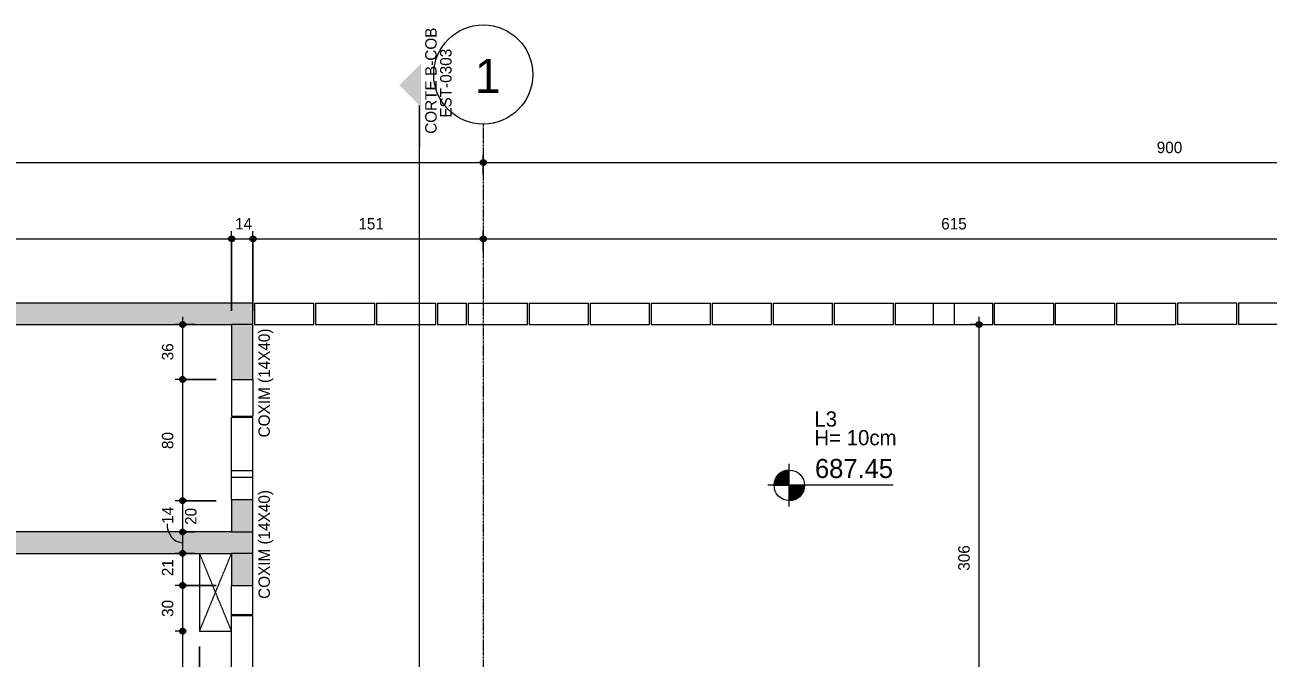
# Model space of a CAD drawing. Header units: centimetres. Extents: x 1490 to 17671, y -2277 to 8860.
# Drawn here: x 7739 to 8554, y 572 to 987 of the extents above; entities that cross this region are included whole.
import ezdxf

# ---------------------------------------------------------------- set-up
doc = ezdxf.new("R2010")
doc.units = ezdxf.units.CM
doc.linetypes.add('Linha de eixo', pattern=[2.2224999999999997, 1.27, -0.3174999999999999, 0.3174999999999999, -0.3174999999999999])
doc.linetypes.add('Projeção', pattern=[0.396875, 0.238125, -0.15875])
for name, color, linetype, lineweight, true_color in [('A-ANNO-DIMS-1', 1, 'Continuous', 9, 0xff0000), ('A-DETL-GENF-1', 9, 'Continuous', 9, 0xc0c0c0), ('A-DETL-GENF-2', 8, 'Continuous', 9, 0x808080), ('A-DETL-GENF-4', 251, 'Continuous', 9, 0x515151)]:
    doc.layers.add(name, color=color, linetype=linetype, lineweight=lineweight, true_color=true_color)
for name, color, linetype, lineweight in [('A-ANNO-DIMS-50', 7, 'Continuous', 9), ('A-DETL-THIN', 7, 'Continuous', 9), ('A-FLOR-OVHD', 7, 'Projeção', 9), ('G-ANNO-SYMB', 7, 'Continuous', 9), ('G-ANNO-SYMB-1', 7, 'Continuous', 18), ('G-ANNO-TEXT', 7, 'Continuous', 9), ('S-BEAM', 7, 'Continuous', 9), ('S-BEAM-1', 7, 'Continuous', 13), ('S-GRID-1', 7, 'Linha de eixo', 9), ('S-GRID-IDEN', 7, 'Continuous', 9)]:
    doc.layers.add(name, color=color, linetype=linetype, lineweight=lineweight)
doc.styles.add('Bahnschrift_2', font='', dxfattribs={"height": 12.5})
doc.styles.add('Bahnschrift_6', font='', dxfattribs={"height": 22.49999999999998})
doc.styles.add('Bahnschrift_7', font='', dxfattribs={"height": 10})
doc.styles.add('Bahnschrift_8', font='', dxfattribs={"height": 7.499999999999999})
doc.styles.get('Bahnschrift_2').set_extended_font_data('Bahnschrift')
doc.styles.get('Bahnschrift_6').set_extended_font_data('Bahnschrift')
doc.styles.get('Bahnschrift_7').set_extended_font_data('Bahnschrift')
doc.styles.get('Bahnschrift_8').set_extended_font_data('Bahnschrift')
doc.dimstyles.new('Linear_-_2_mm_Arial', dxfattribs={"dimscale": 30.48, "dimtxt": 8.331330466191718, "dimasz": 0.3937007874015748, "dimexe": 0.1640419947506562, "dimexo": 0.3280840109072179, "dimgap": 0.1312335958005249, "dimtad": 1, "dimdec": 0, "dimzin": 0, "dimdsep": 46, "dimtxsty": 'Bahnschrift_8', "dimblk1": 'DOTSMALL', "dimblk2": 'DOTSMALL', "dimsah": 1, "dimcen": 0.09, "dimdle": 0.1640419947506562, "dimazin": 0, "dimtfac": 1, "dimtdec": 4, "dimtix": 1, "dimtmove": 0, "dimatfit": 3, "dimfxl": 1, "dimtvp": 1, "dimtolj": 1, "dimtzin": 0, "dimarcsym": 2})
doc.dimstyles.new('Linear_-_2_mm_Arial_1', dxfattribs={"dimscale": 30.48, "dimtxt": 8.331330466191718, "dimasz": 0.3937007874015748, "dimexe": 0.1640419947506562, "dimexo": 0.3280840109072179, "dimgap": 0.1312335958005249, "dimtad": 1, "dimdec": 0, "dimzin": 0, "dimdsep": 46, "dimtxsty": 'Bahnschrift_8', "dimblk1": 'DOTSMALL', "dimblk2": 'DOTSMALL', "dimsah": 1, "dimcen": 0.09, "dimdle": 0.1640419947506562, "dimazin": 0, "dimtfac": 1, "dimtdec": 4, "dimtix": 1, "dimtmove": 1, "dimatfit": 3, "dimfxl": 1, "dimtvp": 1, "dimtolj": 1, "dimtzin": 0, "dimarcsym": 2})
doc.dimstyles.new('Linear_-_2_mm_Arial_2', dxfattribs={"dimscale": 30.48, "dimtxt": 8.331330466191718, "dimasz": 0.3937007874015748, "dimexe": 0.1640419947506562, "dimexo": 0.3280840109072179, "dimgap": 0.1312335958005249, "dimtad": 1, "dimdec": 0, "dimzin": 0, "dimdsep": 46, "dimtxsty": 'Bahnschrift_8', "dimblk1": 'DOTSMALL', "dimblk2": 'DOTSMALL', "dimsah": 1, "dimcen": 0.09, "dimdle": 0.1640419947506562, "dimazin": 0, "dimtfac": 1, "dimtdec": 4, "dimtix": 1, "dimtmove": 2, "dimatfit": 3, "dimfxl": 1, "dimtvp": 1, "dimtolj": 1, "dimtzin": 0, "dimarcsym": 2})

# ---------------------------------------------------------------- blocks, each defined once
blk = doc.blocks.new('LEONE - BLOCO CANALETA 14X39X2 - LEONE - BLOCO CANALETA 14X39X19-2847912-FORMA DA COBERTURA')
at = {"layer": 'S-BEAM-1'}
for p, q in [((-19.49999999999995, 7.000000000000001), (19.5, 6.999999999999875)), ((-19.49999999999995, 7.000000000000001), (-19.49999999999995, -6.999999999999951)), ((19.5, -7.000000000000076), (19.5, 6.999999999999875)), ((-19.49999999999995, -6.99999999999995), (19.5, -7.000000000000075))]:
    blk.add_line(p, q, dxfattribs=at)
blk = doc.blocks.new('LEONE - BLOCO CANALETA 14X19X19 - LEONE - BLOCO CANALETA 14X19X19-561206-FORMA DA COBERTURA')
at = {"layer": 'S-BEAM-1'}
for p, q in [((-9.499999999999952, 6.999999999999969), (9.499999999999979, 6.999999999999907)), ((-9.499999999999952, 6.999999999999968), (-9.499999999999952, -6.999999999999983)), ((9.499999999999979, -7.000000000000043), (9.499999999999979, 6.999999999999907)), ((-9.499999999999952, -6.999999999999982), (9.499999999999979, -7.000000000000044))]:
    blk.add_line(p, q, dxfattribs=at)
blk = doc.blocks.new('LEONE - BLOCO CANALETA 14X39X2 - LEONE - BLOCO CANALETA 14X39X19 2-V2-FORMA DA COBERTURA')
at = {"layer": 'S-BEAM-1'}
for p, q in [((0.499999999999954, 6.999999999999936), (19.5, 6.999999999999875)), ((19.5, -7.000000000000076), (19.5, 6.999999999999875)), ((0.4999999999999608, -7.000000000000014), (19.5, -7.000000000000075))]:
    blk.add_line(p, q, dxfattribs=at)
blk = doc.blocks.new('LEONE - BLOCO CANALETA 14X39X2 - LEONE - BLOCO CANALETA 14X39X19 2-2460880-FORMA DA COBERTURA')
at = {"layer": 'S-BEAM-1'}
for p, q in [((-19.49999999999995, 7.000000000000001), (19.5, 6.999999999999875)), ((-19.49999999999995, 7.000000000000001), (-19.49999999999995, -6.999999999999951)), ((19.5, -7.000000000000076), (19.5, 6.999999999999875)), ((-19.49999999999995, -6.99999999999995), (19.5, -7.000000000000075))]:
    blk.add_line(p, q, dxfattribs=at)
blk = doc.blocks.new('LEONE - BLOCO CANALETA 14X39X2 - LEONE - BLOCO CANALETA 14X39X19 2-V16-FORMA DA COBERTURA')
at = {"layer": 'S-BEAM-1'}
for p, q in [((-4.499999999999559, 6.999999999999952), (19.5, 6.999999999999875)), ((19.5, -7.000000000000076), (19.5, 6.999999999999875)), ((-4.499999999999489, -6.999999999999998), (19.5, -7.000000000000075))]:
    blk.add_line(p, q, dxfattribs=at)
blk = doc.blocks.new('LEONE - BLOCO CANALETA 14X39X2 - LEONE - BLOCO CANALETA 14X39X19 2-V1-FORMA DA COBERTURA')
at = {"layer": 'S-BEAM-1'}
for p, q in [((-19.49999999999995, 7.000000000000001), (-0.4999999999999134, 6.999999999999939)), ((-19.49999999999995, 7.000000000000001), (-19.49999999999995, -6.999999999999951)), ((-19.49999999999995, -6.99999999999995), (-0.4999999999999066, -7.000000000000012))]:
    blk.add_line(p, q, dxfattribs=at)
blk = doc.blocks.new('Eixo - M_Cabeça da grade - Círculo-45800-FORMA DA COBERTURA')
at = {"layer": 'S-GRID-IDEN'}
blk.add_circle((0, 0), 0.6500000000000005, dxfattribs=at)
blk = doc.blocks.new('DIMBLOCK1-FORMA DA COBERTURA')
at = {"layer": 'A-ANNO-DIMS-50', "lineweight": 35, "true_color": 0xff0000}
h = blk.add_hatch(color=1, dxfattribs=at)
edge = h.paths.add_edge_path()
edge.add_arc((7109.29293356384, 896.3980683231947), 1.500000000000227, 0, 360)
h = blk.add_hatch(color=1, dxfattribs=at)
edge = h.paths.add_edge_path()
edge.add_arc((8039.29293356384, 896.3980683231947), 1.5, 0, 360)
at = {"layer": 'A-ANNO-DIMS-50', "color": 1, "true_color": 0xff0000}
for p, q in [((7109.29293356384, 814.2435665213491), (7109.29293356384, 901.3980683231948)), ((8039.29293356384, 888.5193880143039), (8039.29293356384, 901.3980683231948)), ((7104.29293356384, 896.3980683231947), (8039.29293356384, 896.3980683231947)), ((7109.29293356384, 896.3980683231948), (7109.29293356384, 814.2435665213491)), ((8039.29293356384, 896.3980683231948), (8039.29293356384, 888.519388014304))]:
    blk.add_line(p, q, dxfattribs=at)
at = {"layer": 'A-ANNO-DIMS-50', "color": 1, "lineweight": 35, "true_color": 0xff0000}
for centre, radius in [((7109.29293356384, 896.3980683231947), 1.500000000000227), ((8039.29293356384, 896.3980683231947), 1.5)]:
    blk.add_circle(centre, radius, dxfattribs=at)
at = {"layer": 'A-ANNO-DIMS-50', "color": 0, "insert": (7565.898486957753, 910.044017079638), "char_height": 7.499999999999999, "width": 20.14667185460906, "attachment_point": 1, "line_spacing_factor": 1.009858238326269, "style": 'Bahnschrift_8'}
blk.add_mtext('930', dxfattribs=at)
blk = doc.blocks.new('_DotSmall')
at = {"color": 0, "linetype": 'ByBlock', "const_width": 0.5}
blk.add_lwpolyline([(-0.0625, 0, 1), (0.0625, 0, 1)], format="xyb", close=True, dxfattribs=at)
blk = doc.blocks.new('DIMBLOCK2-FORMA DA COBERTURA')
at = {"layer": 'A-ANNO-DIMS-50', "lineweight": 35, "true_color": 0xff0000}
h = blk.add_hatch(color=1, dxfattribs=at)
edge = h.paths.add_edge_path()
edge.add_arc((8039.29293356384, 896.3980683231947), 1.5, 0, 360)
h = blk.add_hatch(color=1, dxfattribs=at)
edge = h.paths.add_edge_path()
edge.add_arc((8939.292933563838, 896.3980683231947), 1.499999999999943, 0, 360)
at = {"layer": 'A-ANNO-DIMS-50', "color": 1, "true_color": 0xff0000}
for p, q in [((8039.29293356384, 888.5193880143039), (8039.29293356384, 901.3980683231948)), ((8939.292933563838, 888.5193880143023), (8939.292933563838, 901.3980683231948)), ((8039.29293356384, 896.3980683231947), (8939.292933563838, 896.3980683231947)), ((8039.29293356384, 896.3980683231948), (8039.29293356384, 888.519388014304)), ((8939.292933563838, 896.3980683231948), (8939.292933563838, 888.5193880143024))]:
    blk.add_line(p, q, dxfattribs=at)
at = {"layer": 'A-ANNO-DIMS-50', "color": 1, "lineweight": 35, "true_color": 0xff0000}
for centre, radius in [((8039.29293356384, 896.3980683231947), 1.5), ((8939.292933563838, 896.3980683231947), 1.499999999999943)]:
    blk.add_circle(centre, radius, dxfattribs=at)
at = {"layer": 'A-ANNO-DIMS-50', "color": 0, "insert": (8480.77225467796, 910.044017079638), "char_height": 7.499999999999999, "width": 20.44962932610694, "attachment_point": 1, "line_spacing_factor": 1.009858238326269, "style": 'Bahnschrift_8'}
blk.add_mtext('900', dxfattribs=at)
blk = doc.blocks.new('DIMBLOCK7-FORMA DA COBERTURA')
at = {"layer": 'A-ANNO-DIMS-50', "lineweight": 35, "true_color": 0xff0000}
h = blk.add_hatch(color=1, dxfattribs=at)
edge = h.paths.add_edge_path()
edge.add_arc((7458.292933561279, 846.3980683231948), 1.5, 0, 360)
h = blk.add_hatch(color=1, dxfattribs=at)
edge = h.paths.add_edge_path()
edge.add_arc((7874.292933563856, 846.3980683231948), 1.5, 0, 360)
at = {"layer": 'A-ANNO-DIMS-50', "color": 1, "true_color": 0xff0000}
for p, q in [((7458.292933561279, 799.243566554823), (7458.292933561279, 851.3980683231948)), ((7874.292933563856, 799.2435665548163), (7874.292933563856, 851.3980683231948)), ((7458.292933561279, 846.3980683231948), (7874.292933563856, 846.3980683231948)), ((7458.292933561279, 846.3980683231948), (7458.292933561279, 799.2435665548229)), ((7874.292933563856, 846.3980683231948), (7874.292933563856, 799.2435665548162))]:
    blk.add_line(p, q, dxfattribs=at)
at = {"layer": 'A-ANNO-DIMS-50', "color": 1, "lineweight": 35, "true_color": 0xff0000}
for centre in [(7458.292933561279, 846.3980683231948), (7874.292933563856, 846.3980683231948)]:
    blk.add_circle(centre, 1.5, dxfattribs=at)
at = {"layer": 'A-ANNO-DIMS-50', "color": 0, "insert": (7658.845229054911, 860.044017079638), "char_height": 7.499999999999999, "width": 17.87449081837496, "attachment_point": 1, "line_spacing_factor": 1.009858238326269, "style": 'Bahnschrift_8'}
blk.add_mtext('416', dxfattribs=at)
blk = doc.blocks.new('DIMBLOCK8-FORMA DA COBERTURA')
at = {"layer": 'A-ANNO-DIMS-50', "lineweight": 35, "true_color": 0xff0000}
h = blk.add_hatch(color=1, dxfattribs=at)
edge = h.paths.add_edge_path()
edge.add_arc((7874.292933563856, 846.3980683231948), 1.5, 0, 360)
h = blk.add_hatch(color=1, dxfattribs=at)
edge = h.paths.add_edge_path()
edge.add_arc((7888.292933563856, 846.3980683231948), 1.5, 0, 360)
at = {"layer": 'A-ANNO-DIMS-50', "color": 1, "true_color": 0xff0000}
for p, q in [((7874.292933563856, 799.2435665548163), (7874.292933563856, 851.3980683231948)), ((7888.292933563856, 799.2435665548163), (7888.292933563856, 851.3980683231948)), ((7874.292933563856, 846.3980683231948), (7888.292933563856, 846.3980683231948)), ((7874.292933563856, 846.3980683231948), (7874.292933563856, 799.2435665548162)), ((7888.292933563856, 846.3980683231948), (7888.292933563856, 799.2435665548162))]:
    blk.add_line(p, q, dxfattribs=at)
at = {"layer": 'A-ANNO-DIMS-50', "color": 1, "lineweight": 35, "true_color": 0xff0000}
for centre in [(7874.292933563856, 846.3980683231948), (7888.292933563856, 846.3980683231948)]:
    blk.add_circle(centre, 1.5, dxfattribs=at)
at = {"layer": 'A-ANNO-DIMS-50', "color": 0, "insert": (7876.559223071701, 860.044017079638), "char_height": 7.499999999999999, "width": 11.36090518117052, "attachment_point": 1, "line_spacing_factor": 1.009858238326269, "style": 'Bahnschrift_8'}
blk.add_mtext('14', dxfattribs=at)
blk = doc.blocks.new('DIMBLOCK9-FORMA DA COBERTURA')
at = {"layer": 'A-ANNO-DIMS-50', "lineweight": 35, "true_color": 0xff0000}
h = blk.add_hatch(color=1, dxfattribs=at)
edge = h.paths.add_edge_path()
edge.add_arc((7888.292933563856, 846.3980683231948), 1.5, 0, 360)
h = blk.add_hatch(color=1, dxfattribs=at)
edge = h.paths.add_edge_path()
edge.add_arc((8039.29293356384, 846.3980683231948), 1.5, 0, 360)
at = {"layer": 'A-ANNO-DIMS-50', "color": 1, "true_color": 0xff0000}
for p, q in [((7888.292933563856, 799.2435665548163), (7888.292933563856, 851.3980683231948)), ((8039.29293356384, 838.5193880143052), (8039.29293356384, 851.3980683231948)), ((7888.292933563856, 846.3980683231948), (8039.29293356384, 846.3980683231948)), ((7888.292933563856, 846.3980683231948), (7888.292933563856, 799.2435665548162)), ((8039.29293356384, 846.3980683231948), (8039.29293356384, 838.5193880143052))]:
    blk.add_line(p, q, dxfattribs=at)
at = {"layer": 'A-ANNO-DIMS-50', "color": 1, "lineweight": 35, "true_color": 0xff0000}
for centre in [(7888.292933563856, 846.3980683231948), (8039.29293356384, 846.3980683231948)]:
    blk.add_circle(centre, 1.5, dxfattribs=at)
at = {"layer": 'A-ANNO-DIMS-50', "color": 0, "insert": (7957.418203434413, 860.044017079638), "char_height": 7.499999999999999, "width": 15.29935231064297, "attachment_point": 1, "line_spacing_factor": 1.009858238326269, "style": 'Bahnschrift_8'}
blk.add_mtext('151', dxfattribs=at)
blk = doc.blocks.new('DIMBLOCK10-FORMA DA COBERTURA')
at = {"layer": 'A-ANNO-DIMS-50', "lineweight": 35, "true_color": 0xff0000}
h = blk.add_hatch(color=1, dxfattribs=at)
edge = h.paths.add_edge_path()
edge.add_arc((8039.29293356384, 846.3980683231948), 1.5, 0, 360)
h = blk.add_hatch(color=1, dxfattribs=at)
edge = h.paths.add_edge_path()
edge.add_arc((8654.292933568513, 846.3980683231948), 1.5, 0, 360)
at = {"layer": 'A-ANNO-DIMS-50', "color": 1, "true_color": 0xff0000}
for p, q in [((8039.29293356384, 838.5193880143052), (8039.29293356384, 851.3980683231948)), ((8654.292933568513, 799.2435667407311), (8654.292933568513, 851.3980683231948)), ((8039.29293356384, 846.3980683231948), (8654.292933568513, 846.3980683231948)), ((8039.29293356384, 846.3980683231948), (8039.29293356384, 838.5193880143052)), ((8654.292933568513, 846.3980683231948), (8654.292933568513, 799.243566740731))]:
    blk.add_line(p, q, dxfattribs=at)
at = {"layer": 'A-ANNO-DIMS-50', "color": 1, "lineweight": 35, "true_color": 0xff0000}
for centre in [(8039.29293356384, 846.3980683231948), (8654.292933568513, 846.3980683231948)]:
    blk.add_circle(centre, 1.5, dxfattribs=at)
at = {"layer": 'A-ANNO-DIMS-50', "color": 0, "insert": (8339.471461338311, 860.044017079638), "char_height": 7.499999999999999, "width": 17.57153334687708, "attachment_point": 1, "line_spacing_factor": 1.009858238326269, "style": 'Bahnschrift_8'}
blk.add_mtext('615', dxfattribs=at)
blk = doc.blocks.new('DIMBLOCK76-FORMA DA COBERTURA')
at = {"layer": 'A-ANNO-DIMS-50', "lineweight": 35, "true_color": 0xff0000}
h = blk.add_hatch(color=1, dxfattribs=at)
edge = h.paths.add_edge_path()
edge.add_arc((7458.292933561279, 549.1322508797836), 1.500000000000114, 0, 360)
h = blk.add_hatch(color=1, dxfattribs=at)
edge = h.paths.add_edge_path()
edge.add_arc((7853.292933549497, 549.1322508797836), 1.5, 0, 360)
at = {"layer": 'A-ANNO-DIMS-50', "color": 1, "true_color": 0xff0000}
for p, q in [((7853.292933549497, 579.2435652164446), (7853.292933549497, 544.1322508797837)), ((7853.292933549497, 549.1322508797836), (7853.292933549497, 579.2435652164445)), ((7458.292933561279, 541.25357057089), (7458.292933561279, 554.1322508797836)), ((7458.292933561279, 549.1322508797836), (7853.292933549497, 549.1322508797836)), ((7458.292933561279, 549.1322508797836), (7458.292933561279, 541.25357057089))]:
    blk.add_line(p, q, dxfattribs=at)
at = {"layer": 'A-ANNO-DIMS-50', "color": 1, "lineweight": 35, "true_color": 0xff0000}
for centre, radius in [((7458.292933561279, 549.1322508797836), 1.500000000000114), ((7853.292933549497, 549.1322508797836), 1.5)]:
    blk.add_circle(centre, radius, dxfattribs=at)
at = {"layer": 'A-ANNO-DIMS-50', "color": 0, "insert": (7647.461603089197, 562.7781996362269), "char_height": 7.499999999999999, "width": 19.99519311886012, "attachment_point": 1, "line_spacing_factor": 1.009858238326269, "style": 'Bahnschrift_8'}
blk.add_mtext('395', dxfattribs=at)
blk = doc.blocks.new('DIMBLOCK77-FORMA DA COBERTURA')
at = {"layer": 'A-ANNO-DIMS-50', "lineweight": 35, "true_color": 0xff0000}
h = blk.add_hatch(color=1, dxfattribs=at)
edge = h.paths.add_edge_path()
edge.add_arc((7853.292933549497, 549.1322508797836), 1.5, 0, 360)
h = blk.add_hatch(color=1, dxfattribs=at)
edge = h.paths.add_edge_path()
edge.add_arc((7874.292933563856, 549.1322508797836), 1.5, 0, 360)
at = {"layer": 'A-ANNO-DIMS-50', "color": 1, "true_color": 0xff0000}
for p, q in [((7853.292933549497, 579.2435652164446), (7853.292933549497, 544.1322508797837)), ((7853.292933549497, 549.1322508797836), (7853.292933549497, 579.2435652164445)), ((7853.292933549497, 549.1322508797836), (7874.292933563856, 549.1322508797836)), ((7874.292933563856, 541.2535705708884), (7874.292933563856, 554.1322508797836)), ((7874.292933563856, 549.1322508797836), (7874.292933563856, 541.2535705708883))]:
    blk.add_line(p, q, dxfattribs=at)
at = {"layer": 'A-ANNO-DIMS-50', "color": 1, "lineweight": 35, "true_color": 0xff0000}
for centre in [(7853.292933549497, 549.1322508797836), (7874.292933563856, 549.1322508797836)]:
    blk.add_circle(centre, 1.5, dxfattribs=at)
at = {"layer": 'A-ANNO-DIMS-50', "color": 0, "insert": (7859.311687624104, 562.7781996362269), "char_height": 7.499999999999999, "width": 10.75499023817476, "attachment_point": 1, "line_spacing_factor": 1.009858238326269, "style": 'Bahnschrift_8'}
blk.add_mtext('21', dxfattribs=at)
blk = doc.blocks.new('DIMBLOCK178-FORMA DA COBERTURA')
at = {"layer": 'A-ANNO-DIMS-50', "lineweight": 35, "true_color": 0xff0000}
h = blk.add_hatch(color=1, dxfattribs=at)
edge = h.paths.add_edge_path()
edge.add_arc((7842.279784374826, 589.2435658688964), 1.5, 0, 360)
h = blk.add_hatch(color=1, dxfattribs=at)
edge = h.paths.add_edge_path()
edge.add_arc((7842.279784374826, 484.2435659023644), 1.499999999999886, 0, 360)
at = {"layer": 'A-ANNO-DIMS-50', "color": 1, "true_color": 0xff0000}
for p, q in [((7843.292932897046, 589.2435658688964), (7837.279784374826, 589.2435658688964)), ((7842.279784374826, 484.2435659023644), (7842.279784374826, 589.2435658688964)), ((7842.279784374826, 589.2435658688964), (7843.292932897046, 589.2435658688964)), ((7864.292932942611, 484.2435659023645), (7837.279784374826, 484.2435659023644)), ((7842.279784374826, 484.2435659023644), (7864.292932942611, 484.2435659023644))]:
    blk.add_line(p, q, dxfattribs=at)
at = {"layer": 'A-ANNO-DIMS-50', "color": 1, "lineweight": 35, "true_color": 0xff0000}
for centre, radius in [((7842.279784374826, 589.2435658688964), 1.5), ((7842.279784374826, 484.2435659023644), 1.499999999999886)]:
    blk.add_circle(centre, radius, dxfattribs=at)
at = {"layer": 'A-ANNO-DIMS-50', "color": 0, "insert": (7828.633835618382, 529.2327452380788), "char_height": 7.499999999999999, "width": 18.0259695541239, "attachment_point": 1, "rotation": 90, "line_spacing_factor": 1.009858238326269, "style": 'Bahnschrift_8'}
blk.add_mtext('105', dxfattribs=at)
blk = doc.blocks.new('DIMBLOCK179-FORMA DA COBERTURA')
at = {"layer": 'A-ANNO-DIMS-50', "lineweight": 35, "true_color": 0xff0000}
h = blk.add_hatch(color=1, dxfattribs=at)
edge = h.paths.add_edge_path()
edge.add_arc((7842.279784374826, 619.2435659023645), 1.5, 0, 360)
h = blk.add_hatch(color=1, dxfattribs=at)
edge = h.paths.add_edge_path()
edge.add_arc((7842.279784374826, 589.2435658688964), 1.5, 0, 360)
at = {"layer": 'A-ANNO-DIMS-50', "color": 1, "true_color": 0xff0000}
for p, q in [((7864.292932911404, 619.2435659023646), (7837.279784374826, 619.2435659023645)), ((7842.279784374826, 589.2435658688964), (7842.279784374826, 619.2435659023645)), ((7842.279784374826, 619.2435659023645), (7864.292932911404, 619.2435659023646)), ((7843.292932897046, 589.2435658688964), (7837.279784374826, 589.2435658688964)), ((7842.279784374826, 589.2435658688964), (7843.292932897046, 589.2435658688964))]:
    blk.add_line(p, q, dxfattribs=at)
at = {"layer": 'A-ANNO-DIMS-50', "color": 1, "lineweight": 35, "true_color": 0xff0000}
for centre in [(7842.279784374826, 619.2435659023645), (7842.279784374826, 589.2435658688964)]:
    blk.add_circle(centre, 1.5, dxfattribs=at)
at = {"layer": 'A-ANNO-DIMS-50', "color": 0, "insert": (7828.633835618382, 598.5631132950452), "char_height": 7.499999999999999, "width": 13.63308621740463, "attachment_point": 1, "rotation": 90, "line_spacing_factor": 1.009858238326269, "style": 'Bahnschrift_8'}
blk.add_mtext('30', dxfattribs=at)
blk = doc.blocks.new('DIMBLOCK180-FORMA DA COBERTURA')
at = {"layer": 'A-ANNO-DIMS-50', "lineweight": 35, "true_color": 0xff0000}
h = blk.add_hatch(color=1, dxfattribs=at)
edge = h.paths.add_edge_path()
edge.add_arc((7842.279784374826, 640.2435659023644), 1.5, 0, 360)
h = blk.add_hatch(color=1, dxfattribs=at)
edge = h.paths.add_edge_path()
edge.add_arc((7842.279784374826, 619.2435659023645), 1.5, 0, 360)
at = {"layer": 'A-ANNO-DIMS-50', "color": 1, "true_color": 0xff0000}
for p, q in [((7850.158464683722, 640.2435659023644), (7837.279784374826, 640.2435659023644)), ((7842.279784374826, 619.2435659023645), (7842.279784374826, 640.2435659023644)), ((7842.279784374826, 640.2435659023644), (7850.158464683723, 640.2435659023644)), ((7864.292932911404, 619.2435659023646), (7837.279784374826, 619.2435659023645)), ((7842.279784374826, 619.2435659023645), (7864.292932911404, 619.2435659023646))]:
    blk.add_line(p, q, dxfattribs=at)
at = {"layer": 'A-ANNO-DIMS-50', "color": 1, "lineweight": 35, "true_color": 0xff0000}
for centre in [(7842.279784374826, 640.2435659023644), (7842.279784374826, 619.2435659023645)]:
    blk.add_circle(centre, 1.5, dxfattribs=at)
at = {"layer": 'A-ANNO-DIMS-50', "color": 0, "insert": (7828.633835618382, 625.2623199697915), "char_height": 7.499999999999999, "width": 10.75499023817476, "attachment_point": 1, "rotation": 90, "line_spacing_factor": 1.009858238326269, "style": 'Bahnschrift_8'}
blk.add_mtext('21', dxfattribs=at)
blk = doc.blocks.new('DIMBLOCK181-FORMA DA COBERTURA')
at = {"layer": 'A-ANNO-DIMS-50', "lineweight": 35, "true_color": 0xff0000}
h = blk.add_hatch(color=1, dxfattribs=at)
edge = h.paths.add_edge_path()
edge.add_arc((7842.279784374826, 654.2435659023646), 1.5, 0, 360)
h = blk.add_hatch(color=1, dxfattribs=at)
edge = h.paths.add_edge_path()
edge.add_arc((7842.279784374826, 640.2435659023644), 1.5, 0, 360)
at = {"layer": 'A-ANNO-DIMS-50', "color": 1, "true_color": 0xff0000}
for p, q in [((7850.158464683723, 654.2435659023646), (7837.279784374826, 654.2435659023646)), ((7842.279784374826, 640.2435659023644), (7842.279784374826, 654.2435659023646)), ((7842.279784374826, 654.2435659023646), (7850.158464683723, 654.2435659023646)), ((7850.158464683722, 640.2435659023644), (7837.279784374826, 640.2435659023644)), ((7842.279784374826, 640.2435659023644), (7850.158464683723, 640.2435659023644))]:
    blk.add_line(p, q, dxfattribs=at)
at = {"layer": 'A-ANNO-DIMS-50', "color": 1, "lineweight": 35, "true_color": 0xff0000}
for centre in [(7842.279784374826, 654.2435659023646), (7842.279784374826, 640.2435659023644)]:
    blk.add_circle(centre, 1.5, dxfattribs=at)
at = {"layer": 'A-ANNO-DIMS-50', "color": 1, "true_color": 0xff0000}
blk.add_ellipse((7842.279784374826, 659.6715128060168), major_axis=(0, 12.42794690365236), ratio=0.829711783408793, start_param=1.570796326794898, end_param=3.141592653589789, dxfattribs=at)
at = {"layer": 'A-ANNO-DIMS-50', "color": 0, "insert": (7828.633835618382, 659.671512806017), "char_height": 7.499999999999999, "width": 11.36090518117052, "attachment_point": 1, "rotation": 90, "line_spacing_factor": 1.009858238326269, "style": 'Bahnschrift_8'}
blk.add_mtext('14', dxfattribs=at)
blk = doc.blocks.new('DIMBLOCK182-FORMA DA COBERTURA')
at = {"layer": 'A-ANNO-DIMS-50', "lineweight": 35, "true_color": 0xff0000}
h = blk.add_hatch(color=1, dxfattribs=at)
edge = h.paths.add_edge_path()
edge.add_arc((7842.279784374826, 674.7435658950332), 1.5, 0, 360)
h = blk.add_hatch(color=1, dxfattribs=at)
edge = h.paths.add_edge_path()
edge.add_arc((7842.279784374826, 654.2435659023646), 1.5, 0, 360)
at = {"layer": 'A-ANNO-DIMS-50', "color": 1, "true_color": 0xff0000}
for p, q in [((7864.292932911403, 674.7435658950333), (7837.279784374826, 674.7435658950332)), ((7842.279784374826, 654.2435659023646), (7842.279784374826, 674.7435658950332)), ((7842.279784374826, 674.743565895033), (7864.292932911403, 674.7435658950332)), ((7850.158464683723, 654.2435659023646), (7837.279784374826, 654.2435659023646)), ((7842.279784374826, 654.2435659023646), (7850.158464683723, 654.2435659023646))]:
    blk.add_line(p, q, dxfattribs=at)
at = {"layer": 'A-ANNO-DIMS-50', "color": 1, "lineweight": 35, "true_color": 0xff0000}
for centre in [(7842.279784374826, 674.7435658950332), (7842.279784374826, 654.2435659023646)]:
    blk.add_circle(centre, 1.5, dxfattribs=at)
at = {"layer": 'A-ANNO-DIMS-50', "color": 0, "insert": (7843.800498474877, 658.876229448009), "char_height": 7.499999999999999, "width": 13.48160748165569, "attachment_point": 1, "rotation": 90, "line_spacing_factor": 1.009858238326269, "style": 'Bahnschrift_8'}
blk.add_mtext('20', dxfattribs=at)
blk = doc.blocks.new('DIMBLOCK183-FORMA DA COBERTURA')
at = {"layer": 'A-ANNO-DIMS-50', "lineweight": 35, "true_color": 0xff0000}
h = blk.add_hatch(color=1, dxfattribs=at)
edge = h.paths.add_edge_path()
edge.add_arc((7842.279784374825, 754.2435659023636), 1.5, 0, 360)
h = blk.add_hatch(color=1, dxfattribs=at)
edge = h.paths.add_edge_path()
edge.add_arc((7842.279784374826, 674.7435658950332), 1.5, 0, 360)
at = {"layer": 'A-ANNO-DIMS-50', "color": 1, "true_color": 0xff0000}
for p, q in [((7864.292932911404, 754.2435659023637), (7837.279784374825, 754.2435659023636)), ((7842.279784374826, 674.7435658950332), (7842.279784374825, 754.2435659023636)), ((7842.279784374825, 754.2435659023637), (7864.292932911404, 754.2435659023637)), ((7864.292932911403, 674.7435658950333), (7837.279784374826, 674.7435658950332)), ((7842.279784374826, 674.743565895033), (7864.292932911403, 674.7435658950332))]:
    blk.add_line(p, q, dxfattribs=at)
at = {"layer": 'A-ANNO-DIMS-50', "color": 1, "lineweight": 35, "true_color": 0xff0000}
for centre in [(7842.279784374825, 754.2435659023636), (7842.279784374826, 674.7435658950332)]:
    blk.add_circle(centre, 1.5, dxfattribs=at)
at = {"layer": 'A-ANNO-DIMS-50', "color": 0, "insert": (7828.633835618382, 708.6237648884269), "char_height": 7.499999999999999, "width": 14.08752242465145, "attachment_point": 1, "rotation": 90, "line_spacing_factor": 1.009858238326269, "style": 'Bahnschrift_8'}
blk.add_mtext('80', dxfattribs=at)
blk = doc.blocks.new('DIMBLOCK184-FORMA DA COBERTURA')
at = {"layer": 'A-ANNO-DIMS-50', "lineweight": 35, "true_color": 0xff0000}
h = blk.add_hatch(color=1, dxfattribs=at)
edge = h.paths.add_edge_path()
edge.add_arc((7842.279784374825, 790.2435659023655), 1.5, 0, 360)
h = blk.add_hatch(color=1, dxfattribs=at)
edge = h.paths.add_edge_path()
edge.add_arc((7842.279784374825, 754.2435659023636), 1.5, 0, 360)
at = {"layer": 'A-ANNO-DIMS-50', "color": 1, "true_color": 0xff0000}
for p, q in [((7842.279784374825, 754.2435659023636), (7842.279784374825, 795.2435659023656)), ((7850.158464683717, 790.2435659023655), (7837.279784374825, 790.2435659023655)), ((7842.279784374825, 790.2435659023655), (7850.158464683717, 790.2435659023655)), ((7864.292932911404, 754.2435659023637), (7837.279784374825, 754.2435659023636)), ((7842.279784374825, 754.2435659023637), (7864.292932911404, 754.2435659023637))]:
    blk.add_line(p, q, dxfattribs=at)
at = {"layer": 'A-ANNO-DIMS-50', "color": 1, "lineweight": 35, "true_color": 0xff0000}
for centre in [(7842.279784374825, 790.2435659023655), (7842.279784374825, 754.2435659023636)]:
    blk.add_circle(centre, 1.5, dxfattribs=at)
at = {"layer": 'A-ANNO-DIMS-50', "color": 0, "insert": (7828.633835618382, 766.7524617314656), "char_height": 7.499999999999999, "width": 13.17865001015781, "attachment_point": 1, "rotation": 90, "line_spacing_factor": 1.009858238326269, "style": 'Bahnschrift_8'}
blk.add_mtext('36', dxfattribs=at)
blk = doc.blocks.new('DIMBLOCK225-FORMA DA COBERTURA')
at = {"layer": 'A-ANNO-DIMS-50', "lineweight": 35, "true_color": 0xff0000}
h = blk.add_hatch(color=1, dxfattribs=at)
edge = h.paths.add_edge_path()
edge.add_arc((8364.28703719822, 790.2435658688933), 1.5, 0, 360)
h = blk.add_hatch(color=1, dxfattribs=at)
edge = h.paths.add_edge_path()
edge.add_arc((8364.28703719822, 484.2435659023628), 1.5, 0, 360)
at = {"layer": 'A-ANNO-DIMS-50', "color": 1, "true_color": 0xff0000}
for p, q in [((8364.28703719822, 484.2435659023628), (8364.28703719822, 795.2435658688933)), ((8358.292934220965, 790.2435658688933), (8369.28703719822, 790.2435658688933)), ((8364.28703719822, 790.2435658688935), (8358.292934220965, 790.2435658688935)), ((8298.2929341851, 484.2435659023631), (8369.28703719822, 484.2435659023628)), ((8364.28703719822, 484.2435659023628), (8298.2929341851, 484.2435659023631))]:
    blk.add_line(p, q, dxfattribs=at)
at = {"layer": 'A-ANNO-DIMS-50', "color": 1, "lineweight": 35, "true_color": 0xff0000}
for centre in [(8364.28703719822, 790.2435658688933), (8364.28703719822, 484.2435659023628)]:
    blk.add_circle(centre, 1.5, dxfattribs=at)
at = {"layer": 'A-ANNO-DIMS-50', "color": 0, "insert": (8350.641088441776, 628.8491192795411), "char_height": 7.499999999999999, "width": 20.14667185460906, "attachment_point": 1, "rotation": 90, "line_spacing_factor": 1.009858238326269, "style": 'Bahnschrift_8'}
blk.add_mtext('306', dxfattribs=at)
blk = doc.blocks.new('Corte - M_Cabeça do corte - Preenchido-24181-FORMA DA COBERTURA')
at = {"layer": 'G-ANNO-SYMB'}
blk.add_hatch(color=256, dxfattribs=at).paths.add_polyline_path([(-0.5485942109171137, -0.0254580242147365), (-0.2648196990830179, 0.2583164876193511), (0.0189548127510702, -0.0254580242147384)])
h = blk.add_hatch(color=256, dxfattribs=at)
edge = h.paths.add_edge_path()
edge.add_line((-0.1713976184912458, -0.0254580242147377), (-0.2571240339073208, -0.0254580242147375))
edge.add_arc((-0.2571240339073207, -0.0107575522986089), 0.0147004719161285, 90.00000000000028, 269.9999999999995, ccw=False)
edge.add_line((-0.2571240339073207, 0.0039429196175197), (0.5314850785723444, 0.0039429196175172))
edge.add_arc((0.5314850785723444, -0.0107575522986114), 0.0147004719161285, -90.00000000000011, 90.00000000000028, ccw=False)
edge.add_line((0.5314850785723444, -0.02545802421474), (-0.1713976184912458, -0.0254580242147377))

msp = doc.modelspace()

# ---------------------------------------------------------------- hatches: boundary and pattern name
at = {"layer": 'A-DETL-GENF-1'}
h = msp.add_hatch(color=256, dxfattribs=at)
h.paths.add_polyline_path([(7874.292933563855, 619.2435659023652), (7888.292933563856, 619.2435659023652), (7888.292933563856, 640.2435659023649), (7874.292933563855, 640.2435659023649)])
h.paths.add_polyline_path([(7874.292933563855, 654.2435659023668), (7888.292933563856, 654.2435659023668), (7888.292933563856, 675.2435659023647), (7874.292933563855, 675.2435659023647)])
h.paths.add_polyline_path([(7888.292933563856, 754.2435659023647), (7888.292933563856, 790.2435658688955), (7874.292933576871, 790.2435658688955), (7874.292933563855, 754.2435659023647)])
at = {"layer": 'A-DETL-GENF-2'}
for points in [[(7444.292933563845, 790.2435659023653), (7888.292933563856, 790.2435659023653), (7888.292933563856, 804.2435658688953), (7444.292933563845, 804.2435658688953)], [(7458.292933561278, 640.2435659023649), (7888.292933563856, 640.2435659023649), (7888.292933563856, 654.2435659023668), (7444.292933563855, 654.2435659023668), (7444.292933563855, 640.2435659023649), (7458.173355969794, 640.2435659023649)]]:
    msp.add_hatch(color=256, dxfattribs=at).paths.add_polyline_path(points)
at = {"layer": 'A-DETL-GENF-4'}
for points in [[(8239.892423641264, 684.8476086296716), (8239.892423641264, 694.8476086296719), (8237.304233190238, 694.5068668925626), (8234.892423641264, 693.5078626675162), (8232.8213558294, 691.9186764415373), (8231.23216960342, 689.847608629672), (8230.233165378373, 687.4357990806969), (8229.892423641264, 684.8476086296716), (8231.23216960342, 684.8476086296716)], [(8239.892423641264, 674.8476086296716), (8242.480614092288, 675.1883503667816), (8244.892423641264, 676.1873545918274), (8246.963491453129, 677.7765408178062), (8248.552677679108, 679.8476086296718), (8249.551681904155, 682.2594181786465), (8249.892423641264, 684.8476086296716), (8239.892423641264, 684.8476086296716)]]:
    msp.add_hatch(color=256, dxfattribs=at).paths.add_polyline_path(points)

# ---------------------------------------------------------------- linework, layer by layer
at = {"layer": 'A-DETL-THIN'}
for p, q in [((7888.292933563854, 804.2435658688943), (7444.292933563846, 804.2435658688943)), ((7888.292933563854, 790.2435659023641), (7888.292933563854, 804.2435658688943)), ((7458.292933561279, 790.2435658688944), (7874.292933563856, 790.2435658688944)), ((7888.292933563856, 790.2435659023641), (7874.292933563856, 790.2435659023641)), ((7874.292933563856, 790.2435659023641), (7874.292933563856, 754.2435659023637)), ((7888.292933563856, 754.2435659023637), (7888.292933563856, 790.2435659023641)), ((7874.292933563856, 754.2435659023637), (7888.292933563856, 754.2435659023637)), ((8239.892423641264, 670.8476086296682), (8239.892423641264, 698.8476086296683)), ((8239.892423641264, 684.8476086296708), (8239.892423641264, 694.8476086296711)), ((8307.892423641264, 684.8476086296682), (8225.892423641264, 684.8476086296682)), ((8229.892423641264, 684.8476086296708), (8239.892423641264, 684.8476086296708)), ((8249.892423641264, 684.8476086296708), (8239.892423641264, 684.8476086296708)), ((8239.892423641264, 684.8476086296708), (8239.892423641264, 674.8476086296708)), ((7888.292933563856, 675.2435659023638), (7874.292933563856, 675.2435659023638)), ((7874.292933563856, 675.2435659023638), (7874.292933563856, 654.2435659023645)), ((7888.292933563856, 654.2435659023645), (7888.292933563856, 675.2435659023638)), ((7874.292933563856, 654.2435659023658), (7444.292933563856, 654.2435659023658)), ((7874.292933563856, 654.2435659023645), (7888.292933563856, 654.2435659023645)), ((7888.292933563856, 640.2435659023643), (7888.292933563856, 654.2435659023658)), ((7444.292933563856, 640.2435659023643), (7874.292933563856, 640.2435659023643)), ((7874.292933563856, 640.2435659023643), (7874.292933563856, 619.2435659023645)), ((7888.292933563856, 640.2435659023643), (7874.292933563856, 640.2435659023643)), ((7888.292933563856, 619.2435659023645), (7888.292933563856, 640.2435659023643)), ((7874.292933563856, 619.2435659023645), (7888.292933563856, 619.2435659023645))]:
    msp.add_line(p, q, dxfattribs=at)
msp.add_circle((8239.892423641264, 684.8476086296682), 10, dxfattribs=at)
for centre, radius, start, end in [((8239.892423641264, 684.8476086296707), 10.00000000000035, 90.00000000000034, 179.9999999999984), ((8239.892423641264, 684.8476086296714), 10.00000000000055, 270.0000000000009, 359.9999999999944)]:
    msp.add_arc(centre, radius, start, end, dxfattribs=at)
at = {"layer": 'A-FLOR-OVHD'}
for p, q in [((7853.292933549497, 640.2435659023644), (7853.292933549497, 589.2435658688964)), ((7874.292933563856, 589.2435658688962), (7853.292933549497, 640.2435659023644)), ((7853.292933549497, 589.2435658688964), (7874.292933563856, 640.2435659023643)), ((7874.292933563856, 589.2435658688963), (7874.292933563856, 619.2435659023645)), ((7853.292933549497, 589.2435658688964), (7874.292933563856, 589.2435658688963))]:
    msp.add_line(p, q, dxfattribs=at)
at = {"layer": 'G-ANNO-SYMB'}
msp.add_line((7997.240204052301, 933.8676750408872), (7997.240204052301, -657.9416465315137), dxfattribs=at)
at = {"layer": 'S-GRID-1'}
msp.add_line((8039.29293356384, 921.638596706821), (8039.292933563837, -623.0950841198688), dxfattribs=at)

# ---------------------------------------------------------------- block references
at = {"layer": 'G-ANNO-SYMB-1', "extrusion": (0, 0, -1), "xscale": 49.99999999999998, "yscale": 49.99999999999998, "zscale": 49.99999999999998, "rotation": 270.0000000000003}
msp.add_blockref('Corte - M_Cabeça do corte - Preenchido-24181-FORMA DA COBERTURA', (-7997.240204052302, 933.8676750408869), dxfattribs=at)
at = {"layer": 'S-BEAM'}
for name, p in [('LEONE - BLOCO CANALETA 14X39X2 - LEONE - BLOCO CANALETA 14X39X19-2847912-FORMA DA COBERTURA', (7908.792933563856, 797.2435658688948)), ('LEONE - BLOCO CANALETA 14X39X2 - LEONE - BLOCO CANALETA 14X39X19-2847912-FORMA DA COBERTURA', (7948.792933563856, 797.2435658688946)), ('LEONE - BLOCO CANALETA 14X39X2 - LEONE - BLOCO CANALETA 14X39X19-2847912-FORMA DA COBERTURA', (7988.792933563856, 797.2435658688944)), ('LEONE - BLOCO CANALETA 14X19X19 - LEONE - BLOCO CANALETA 14X19X19-561206-FORMA DA COBERTURA', (8018.792933568517, 797.2435658688944)), ('LEONE - BLOCO CANALETA 14X39X2 - LEONE - BLOCO CANALETA 14X39X19-2847912-FORMA DA COBERTURA', (8048.792933568517, 797.2435658688944)), ('LEONE - BLOCO CANALETA 14X39X2 - LEONE - BLOCO CANALETA 14X39X19-2847912-FORMA DA COBERTURA', (8088.792933568517, 797.2435658688943)), ('LEONE - BLOCO CANALETA 14X39X2 - LEONE - BLOCO CANALETA 14X39X19-2847912-FORMA DA COBERTURA', (8128.792933568517, 797.243565868894)), ('LEONE - BLOCO CANALETA 14X39X2 - LEONE - BLOCO CANALETA 14X39X19-2847912-FORMA DA COBERTURA', (8168.792933568517, 797.2435658688939)), ('LEONE - BLOCO CANALETA 14X39X2 - LEONE - BLOCO CANALETA 14X39X19-2847912-FORMA DA COBERTURA', (8208.792933568517, 797.2435658688938)), ('LEONE - BLOCO CANALETA 14X39X2 - LEONE - BLOCO CANALETA 14X39X19-2847912-FORMA DA COBERTURA', (8248.792933568517, 797.2435658688936)), ('LEONE - BLOCO CANALETA 14X39X2 - LEONE - BLOCO CANALETA 14X39X19-2847912-FORMA DA COBERTURA', (8288.792933568517, 797.2435658688935)), ('LEONE - BLOCO CANALETA 14X39X2 - LEONE - BLOCO CANALETA 14X39X19-2847912-FORMA DA COBERTURA', (8328.792933568513, 797.2435658688935)), ('LEONE - BLOCO CANALETA 14X39X2 - LEONE - BLOCO CANALETA 14X39X19-2847912-FORMA DA COBERTURA', (8353.792933568513, 797.2435658688934)), ('LEONE - BLOCO CANALETA 14X39X2 - LEONE - BLOCO CANALETA 14X39X19-2847912-FORMA DA COBERTURA', (8393.792933568513, 797.2435658688931)), ('LEONE - BLOCO CANALETA 14X39X2 - LEONE - BLOCO CANALETA 14X39X19-2847912-FORMA DA COBERTURA', (8433.792933568513, 797.2435658688929)), ('LEONE - BLOCO CANALETA 14X39X2 - LEONE - BLOCO CANALETA 14X39X19-2847912-FORMA DA COBERTURA', (8473.792933568513, 797.2435658688927))]:
    msp.add_blockref(name, p, dxfattribs=at)
for name, p, rotation in [('LEONE - BLOCO CANALETA 14X39X2 - LEONE - BLOCO CANALETA 14X39X19-2847912-FORMA DA COBERTURA', (8513.792933568513, 797.2435658688934), 180), ('LEONE - BLOCO CANALETA 14X39X2 - LEONE - BLOCO CANALETA 14X39X19-2847912-FORMA DA COBERTURA', (8553.792933568513, 797.2435658688933), 180), ('LEONE - BLOCO CANALETA 14X39X2 - LEONE - BLOCO CANALETA 14X39X19 2-V16-FORMA DA COBERTURA', (7881.292933563856, 749.7435659023644), 269.9999999999997), ('LEONE - BLOCO CANALETA 14X39X2 - LEONE - BLOCO CANALETA 14X39X19 2-2460880-FORMA DA COBERTURA', (7881.292933563856, 709.7435659023644), 89.9999999999999), ('LEONE - BLOCO CANALETA 14X39X2 - LEONE - BLOCO CANALETA 14X39X19 2-V2-FORMA DA COBERTURA', (7881.292933563856, 674.7435658950332), 89.9999999999999), ('LEONE - BLOCO CANALETA 14X39X2 - LEONE - BLOCO CANALETA 14X39X19 2-V1-FORMA DA COBERTURA', (7881.292933563856, 619.7435659023645), 89.9999999999999), ('LEONE - BLOCO CANALETA 14X39X2 - LEONE - BLOCO CANALETA 14X39X19 2-2460880-FORMA DA COBERTURA', (7881.292933563856, 579.7435659023645), 89.9999999999999)]:
    msp.add_blockref(name, p, dxfattribs=dict(at, rotation=rotation))
at = {"layer": 'S-GRID-IDEN', "xscale": 49.99999999999998, "yscale": 49.99999999999998, "zscale": 49.99999999999998, "rotation": 180}
msp.add_blockref('Eixo - M_Cabeça da grade - Círculo-45800-FORMA DA COBERTURA', (8039.29293356384, 954.1385967068206), dxfattribs=at)

# ---------------------------------------------------------------- texts
at = {"layer": 'G-ANNO-SYMB', "char_height": 7.499999999999995, "attachment_point": 1, "rotation": 90, "style": 'Bahnschrift_8'}
for s, insert, width in [('CORTE B-COB', (8001.236578313828, 915.2083913884144), 81.37128124999995), ('EST-0303', (8010.981379719701, 925.8083913884144), 55.71728124999996)]:
    msp.add_mtext(s, dxfattribs=dict(at, insert=insert, width=width))
at = {"layer": 'G-ANNO-TEXT', "char_height": 7.499999999999999, "width": 82.97465625, "attachment_point": 1, "rotation": 90, "style": 'Bahnschrift_8'}
for insert in [(7891.89830462935, 716.244846111039), (7891.898304629349, 610.3906810684696)]:
    msp.add_mtext('COXIM (14X40)', dxfattribs=dict(at, insert=insert))
at = {"layer": 'G-ANNO-TEXT', "attachment_point": 1}
for s, insert, char_height, width, style in [('L3', (8256.32626105554, 733.3144651799639), 10, 19.2405, 'Bahnschrift_7'), ('H= 10cm', (8256.32626105554, 721.0615032090464), 10, 62.93246874999999, 'Bahnschrift_7'), ('687.45', (8256.751111584512, 702.1278097851842), 12.5, 62.13078124999999, 'Bahnschrift_2')]:
    msp.add_mtext(s, dxfattribs=dict(at, insert=insert, char_height=char_height, width=width, style=style))

# ---------------------------------------------------------------- dimensions: what is measured, and where the dimension line sits
at = {"layer": 'A-ANNO-DIMS-1'}
for base, p1, p2, override, picture, middle in [((8039.29293356384, 896.3980683231948), (7109.29293356384, 804.2435658688971), (8039.29293356384, 898.5193886667561), {"dimpost": '<>', "dimfxl": 934.7662439156718}, 'DIMBLOCK1-FORMA DA COBERTURA', (7574.29293356384, 904.2331783934806)), ((8939.292933563838, 896.3980683231948), (8039.29293356384, 898.5193886667561), (8939.292933563838, 898.5193886667545), {"dimpost": '<>', "dimfxl": 899.9999999999982}, 'DIMBLOCK2-FORMA DA COBERTURA', (8489.29293356384, 904.2331783934806)), ((7874.292933563856, 846.3980683231948), (7458.292933561279, 789.2435659023708), (7874.292933563856, 789.2435659023643), {"dimpost": '<>', "dimfxl": 416.0000000025775}, 'DIMBLOCK7-FORMA DA COBERTURA', (7666.292933562568, 854.1867547342572)), ((7888.292933563856, 846.3980683231948), (7874.292933563856, 789.2435659023643), (7888.292933563856, 789.2435659023643), {"dimpost": '<>', "dimfxl": 13.99999999999909}, 'DIMBLOCK8-FORMA DA COBERTURA', (7881.292933563856, 854.1506474437501)), ((8039.29293356384, 846.3980683231948), (7888.292933563856, 789.2435659023643), (8039.29293356384, 848.5193886667572), {"dimpost": '<>', "dimfxl": 162.2178262842622}, 'DIMBLOCK9-FORMA DA COBERTURA', (7963.792933563847, 854.1867547342572)), ((8654.292933568513, 846.3980683231948), (8039.29293356384, 848.5193886667572), (8654.292933568513, 789.243566088279), {"dimpost": '<>', "dimfxl": 617.8500005244825}, 'DIMBLOCK10-FORMA DA COBERTURA', (8346.792933566176, 854.1867547342572)), ((7853.292933549497, 549.1322508797836), (7458.292933561279, 551.2535712233421), (7853.292933549497, 589.2435658688964), {"dimpost": '<>', "dimfxl": 396.8226804050668}, 'DIMBLOCK76-FORMA DA COBERTURA', (7655.792933555388, 556.9596236735321)), ((7874.292933563856, 549.1322508797836), (7853.292933549497, 589.2435658688964), (7874.292933563856, 551.2535712233404), {"dimpost": '<>', "dimfxl": 43.40782986711525}, 'DIMBLOCK77-FORMA DA COBERTURA', (7863.792933556677, 556.9209372908459))]:
    dim = msp.add_linear_dim(base=base, p1=p1, p2=p2, dimstyle='Linear_-_2_mm_Arial', override=override, dxfattribs=at)
    dim.commit()
    dim.dimension.update_dxf_attribs({"geometry": picture, "text_midpoint": middle})
for base, p1, p2, override, picture, middle in [((7842.279784374829, 790.243565902366), (7874.292933563856, 754.2435659023637), (7840.158464031266, 790.2435659023655), {"dimpost": '<>', "dimfxl": 49.6100998816917}, 'DIMBLOCK184-FORMA DA COBERTURA', (7834.452411581078, 772.2435659023627)), ((8364.287037198224, 790.2435658688939), (8288.292933532648, 484.2435659023631), (8348.292933568513, 790.2435658688935), {"dimpost": '<>', "dimfxl": 311.8268750185275}, 'DIMBLOCK225-FORMA DA COBERTURA', (8356.451927127937, 637.243565885626)), ((7842.279784374829, 754.2435659023639), (7874.292933563856, 674.7435658950332), (7874.292933563856, 754.2435659023637), {"dimpost": '<>', "dimfxl": 79.50000000733053}, 'DIMBLOCK183-FORMA DA COBERTURA', (7834.444674304541, 714.4935658986964)), ((7842.279784374829, 640.2435659023646), (7874.292933563856, 619.2435659023646), (7840.15846403127, 640.2435659023644), {"dimpost": '<>', "dimfxl": 40.07695110997063}, 'DIMBLOCK180-FORMA DA COBERTURA', (7834.491097963765, 629.7435659023624)), ((7842.279784374829, 619.2435659023648), (7853.292933549497, 589.2435658688964), (7874.292933563856, 619.2435659023646), {"dimpost": '<>', "dimfxl": 36.61966688285317}, 'DIMBLOCK179-FORMA DA COBERTURA', (7834.444674304542, 604.2435658856284)), ((7842.279784374829, 589.2435658688967), (7874.292933595063, 484.2435659023645), (7853.292933549497, 589.2435658688964), {"dimpost": '<>', "dimfxl": 107.0794097615665}, 'DIMBLOCK178-FORMA DA COBERTURA', (7834.444674304542, 536.7435658856284))]:
    dim = msp.add_linear_dim(base=base, p1=p1, p2=p2, angle=89.99999999999991, dimstyle='Linear_-_2_mm_Arial', override=override, dxfattribs=at)
    dim.commit()
    dim.dimension.update_dxf_attribs({"geometry": picture, "text_midpoint": middle})
for base, p1, p2, dimstyle, override, picture, middle in [((7842.279784374829, 654.2435659023648), (7840.15846403127, 640.2435659023644), (7840.15846403127, 654.2435659023646), 'Linear_-_2_mm_Arial_1', {"dimpost": '<>', "dimfxl": 14.00000000000023}, 'DIMBLOCK181-FORMA DA COBERTURA', (7833.633835618382, 665.3519653966022)), ((7842.279784374829, 674.7435658950334), (7840.15846403127, 654.2435659023646), (7874.292933563856, 674.7435658950332), 'Linear_-_2_mm_Arial_2', {"dimpost": '<>', "dimfxl": 39.81723257548666}, 'DIMBLOCK182-FORMA DA COBERTURA', (7848.800498474877, 665.6170331888368))]:
    dim = msp.add_linear_dim(base=base, p1=p1, p2=p2, angle=89.99999999999991, dimstyle=dimstyle, override=override, dxfattribs=at)
    dim.commit()
    dim.dimension.update_dxf_attribs({"geometry": picture, "text_midpoint": middle, "dimtype": 160, "text_rotation": 89.99999999999991})

# ---------------------------------------------------------------- next in the draw order: texts
at = {"layer": 'S-GRID-IDEN', "insert": (8033.849037039688, 964.3733017688662), "char_height": 22.49999999999998, "width": 12.82699999999999, "attachment_point": 1, "style": 'Bahnschrift_6', "bg_fill": 3, "box_fill_scale": 1.25, "bg_fill_color": 9, "bg_fill_true_color": 13158600, "bg_fill_transparency": 0}
msp.add_mtext('1', dxfattribs=at)

doc.saveas('drawing.dxf')
